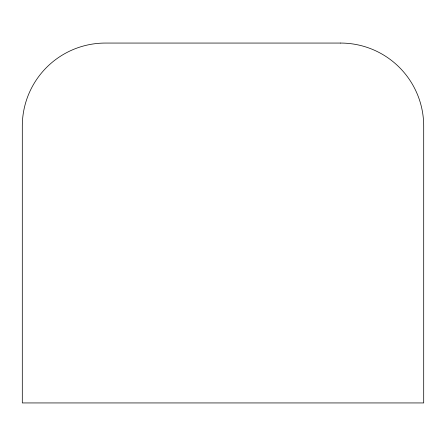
<?xml version="1.0" encoding="UTF-8"?>
<svg xmlns="http://www.w3.org/2000/svg" width="446" height="446" viewBox="0 0 446 446"><rect width="100%" height="100%" fill="white"/><g stroke="black" fill="none" stroke-linecap="round" stroke-linejoin="round"><path stroke-width="0.67" d="M340.649 43.061L105.351 43.061A83.051 83.051 0 0 0 22.3 126.112L22.3 402.939L423.7 402.939L423.7 126.112A83.051 83.051 0 0 0 340.649 43.061"/></g></svg>
